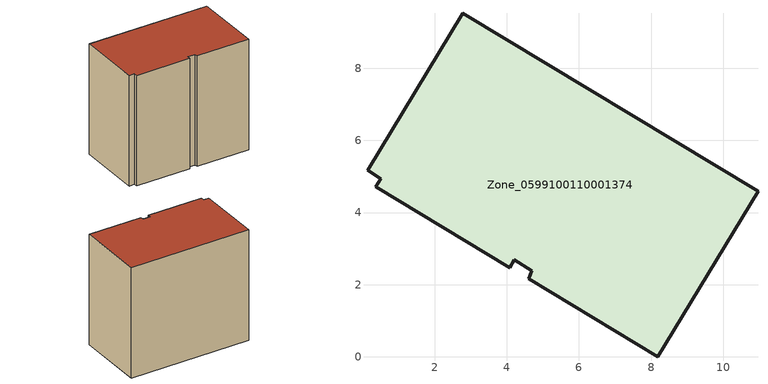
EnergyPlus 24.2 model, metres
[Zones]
Zone_0599100110001374
 floor ground (C_G): 0.37,4.71 0.52,4.94 0.14,5.17 2.77,9.53 10.96,4.59 8.19,0 4.6,2.16 4.7,2.39 4.21,2.69 4.08,2.48 z0
 wall outside (C_F): 10.96,4.59 2.77,9.53 0.14,5.17 0.52,4.94 0.37,4.71 4.08,2.48 4.21,2.69 4.7,2.39 4.6,2.16 8.19,0 10.96,4.59 z0:8.75
 roof outside (C_R): 2.77,9.53 0.14,5.17 0.52,4.94 0.37,4.71 4.08,2.48 4.21,2.69 4.7,2.39 4.6,2.16 8.19,0 10.96,4.59 z8.75
[BUILDING]
Pand.0599100110001374: North Axis=0; Terrain=City; Loads Convergence Tolerance Value=0.04; Temperature Convergence Tolerance Value=0.4; Solar Distribution=FullExterior; Maximum Number of Warmup Days=25; Minimum Number of Warmup Days=1
[Site:Location]
Rotterdam.The.Hague.AP_ZH_NLD Design_Conditions: Latitude=51.96; Longitude=4.45; Time Zone=1; Elevation=-4.5
[SITE:GROUNDTEMPERATURE:BUILDINGSURFACE]
18, 18, 18, 18, 18, 18, 18, 18, 18, 18, 18, 18
[MATERIAL] Thermal Absorptance=0.9; Solar Absorptance=0.7; Visible Absorptance=0.7
Name | Roughness | Thickness | Conductivity | Density | Specific Heat
G.TC.2015-2018 | MediumSmooth | 0.15 | 0.0428571 | 540 | 1210
F.TC.2015-2018 | Rough | 0.3 | 0.0666667 | 1920 | 840
R.TC.2015-2018 | MediumRough | 0.2 | 0.0333333 | 1500 | 1000
[CONSTRUCTION]
C_G: G.TC.2015-2018
C_F: F.TC.2015-2018
C_R: R.TC.2015-2018
[ZONE]
Zone_0599100110001374: Type=1; Multiplier=1; Ceiling Height=Autocalculate; Volume=Autocalculate; Floor Area=autocalculate; Part of Total Floor Area=Yes
[ZONEINFILTRATION:DESIGNFLOWRATE]
Infil_Zone_0599100110001374: Zone or ZoneList or Space or SpaceList=Zone_0599100110001374; Schedule=AlwaysOn; Design Flow Rate Calculation Method=Flow/Area; Flow Rate per Floor Area=0.0015; Constant Term Coefficient=1; Temperature Term Coefficient=0; Velocity Term Coefficient=0; Velocity Squared Term Coefficient=0
[HVACTEMPLATE:ZONE:IDEALLOADSAIRSYSTEM]
Zone_0599100110001374: Maximum Heating Supply Air Temperature=50; Minimum Cooling Supply Air Temperature=13; Maximum Heating Supply Air Humidity Ratio=0.0156; Minimum Cooling Supply Air Humidity Ratio=0.0077; Heating Limit=NoLimit; Cooling Limit=NoLimit; Dehumidification Control Type=ConstantSensibleHeatRatio; Cooling Sensible Heat Ratio=0.7; Dehumidification Setpoint=60; Humidification Control Type=None; Humidification Setpoint=30; Outdoor Air Method=None; Outdoor Air Flow Rate per Person=0.00944; Outdoor Air Flow Rate per Zone Floor Area=0; Outdoor Air Flow Rate per Zone=0; Demand Controlled Ventilation Type=None; Outdoor Air Economizer Type=NoEconomizer; Heat Recovery Type=None; Sensible Heat Recovery Effectiveness=0.7; Latent Heat Recovery Effectiveness=0.65
[ZONECONTROL:THERMOSTAT]
ThermostatControl_Zone_0599100110001374: Zone or ZoneList=Zone_0599100110001374; Control Type Schedule=DualSetpointControlType; Control 1=Thermostat_Zone_0599100110001374; Temperature Difference Between Cutout And Setpoint=0
[THERMOSTATSETPOINT:DUALSETPOINT]
Thermostat_Zone_0599100110001374: Heating Setpoint Temperature Schedule=HeatingSetpoint_Zone_0599100110001374; Cooling Setpoint Temperature Schedule=CoolingSetpoint_Zone_0599100110001374
[SCHEDULE:COMPACT]
HeatingSetpoint_Zone_0599100110001374: Through: 12/31, For: AllDays, Until: 24:00, 21
CoolingSetpoint_Zone_0599100110001374: Through: 12/31, For: AllDays, Until: 24:00, 24
DualSetpointControlType: Through: 12/31, For: AllDays, Until: 24:00, 4
AlwaysOn: Through: 12/31, For: AllDays, Until: 24:00, 1
